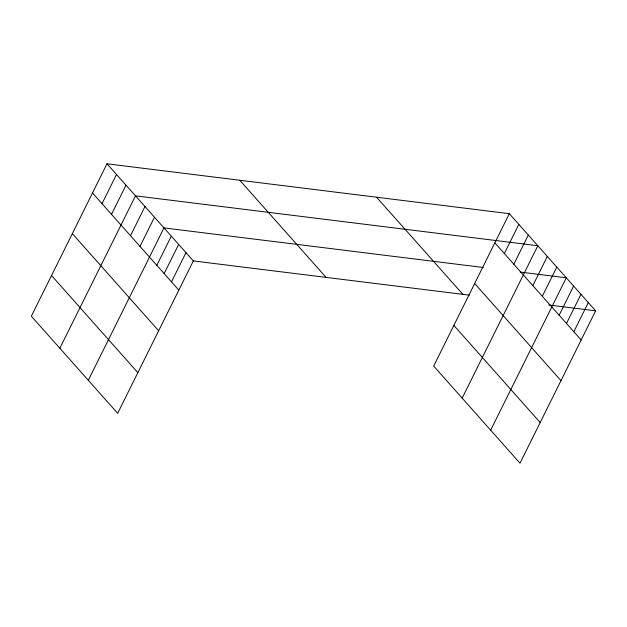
<?xml version="1.0" encoding="UTF-8"?>
<svg xmlns="http://www.w3.org/2000/svg" width="627" height="627" viewBox="0 0 627 627"><rect width="100%" height="100%" fill="white"/><g stroke="black" fill="none" stroke-linecap="round" stroke-linejoin="round"><path stroke-width="0.94" d="M106.998 163.796L31.35 316.188L117.672 413.318L193.32 260.926L106.998 163.796L509.328 213.682L595.65 310.812L520.002 463.204L433.68 366.074L509.328 213.682M102.005 203.665L116.497 174.486M111.504 214.348L125.988 185.169M59.839 348.244L135.487 195.851L537.817 245.729L462.17 398.121M130.494 235.721L144.978 206.534M139.986 246.403L154.477 217.216M88.321 380.299L163.968 227.907L483.323 267.494M156.821 265.346L171.304 236.16M164.156 273.599L178.648 244.412M171.492 281.852L185.984 252.673M504.335 253.543L518.827 224.364M513.834 264.233L528.318 235.047M532.825 285.598L547.308 256.419M542.316 296.281L556.807 267.102M490.651 430.177L566.299 277.785L520.198 272.071M559.151 315.224L573.634 286.037M566.487 323.477L580.978 294.298M573.823 331.738L588.314 302.551M193.32 260.926L469.333 295.145M548.625 304.981L595.65 310.812M494.844 242.861L581.166 339.991M474.663 283.522L560.977 380.652M376.561 197.223L462.883 294.345M453.862 325.413L540.184 422.543M239.765 180.262L326.087 277.385M92.514 192.983L178.836 290.113M72.332 233.644L158.647 330.766M51.532 275.535L137.854 372.657"/></g></svg>
